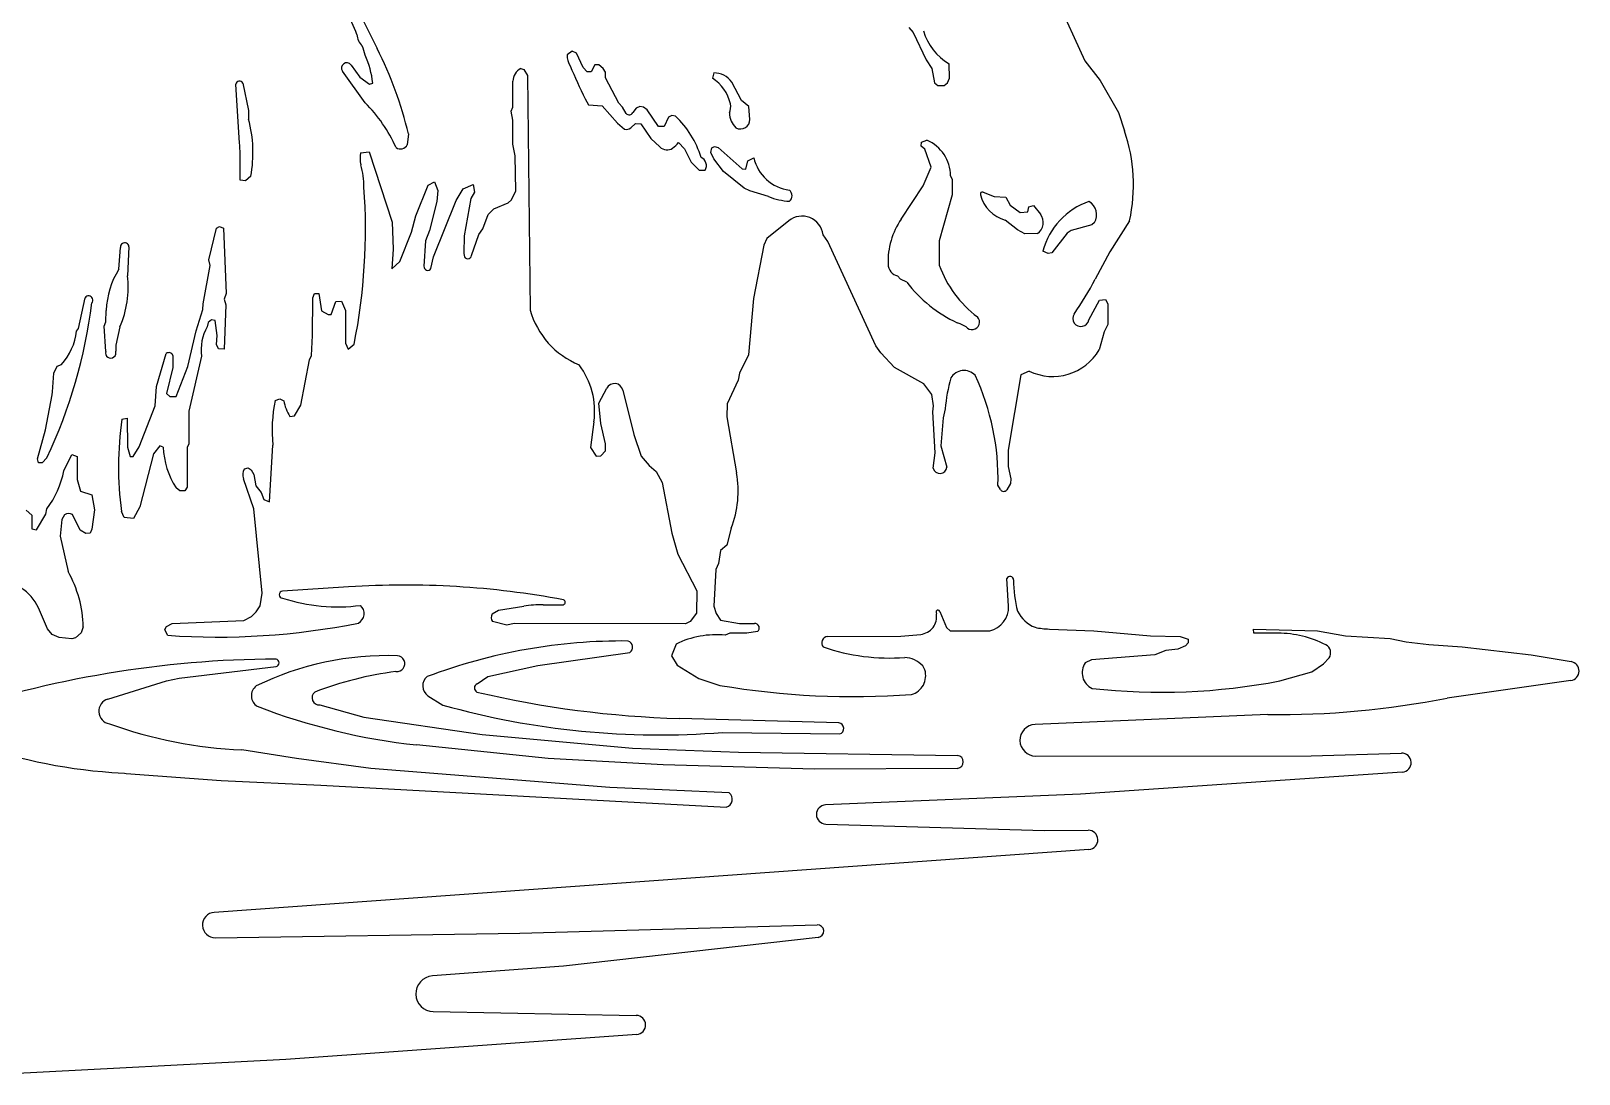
# Model space of a CAD drawing. Extents: x 0 to 23.4, y 0 to 16.
# Drawn here: x 12 to 22.06, y 0.03 to 6.8 of the extents above; entities that cross this region are included whole.
import ezdxf

# ---------------------------------------------------------------- set-up
doc = ezdxf.new("R2010")
doc.units = 0
doc.layers.add('WHITE', color=7, linetype='CONTINUOUS')

msp = doc.modelspace()

# ---------------------------------------------------------------- linework, layer by layer
at = {"layer": 'WHITE', "linetype": 'CONTINUOUS'}
for p, q in [((18.661556, 7.010887), (18.845807, 6.605885)), ((14.143921, 6.897216), (14.250684, 6.685597)), ((17.702726, 6.821865), (17.731575, 6.79013)), ((17.731575, 6.79013), (17.816083, 6.611049)), ((15.516571, 6.667016), (15.485224, 6.643045)), ((15.545569, 6.655075), (15.516571, 6.667016)), ((15.588018, 6.562458), (15.545569, 6.655075)), ((14.173256, 6.33294), (14.025497, 6.53812)), ((14.081594, 6.577822), (14.139023, 6.498748)), ((15.184128, 6.555925), (15.204415, 6.548122)), ((15.204415, 6.548122), (15.228106, 6.509201)), ((15.61556, 6.533467), (15.588018, 6.562458)), ((15.6647, 6.579868), (15.6415, 6.533467)), ((15.690263, 6.579868), (15.6647, 6.579868)), ((15.719575, 6.556417), (15.690263, 6.579868)), ((15.732852, 6.53134), (15.719575, 6.556417)), ((17.816083, 6.611049), (17.851965, 6.554883)), ((17.851965, 6.554883), (17.869105, 6.461573)), ((17.966786, 6.493127), (17.964751, 6.586517)), ((18.845807, 6.605885), (18.944848, 6.477259)), ((13.35786, 6.070666), (13.333329, 6.45375)), ((13.37822, 6.460925), (13.415705, 6.282886)), ((14.139023, 6.498748), (14.202147, 6.45395)), ((14.202147, 6.45395), (14.222516, 6.460061)), ((15.131268, 6.3036), (15.132548, 6.472563)), ((15.228106, 6.509201), (15.243505, 4.987346)), ((15.6415, 6.533467), (15.61556, 6.533467)), ((15.732852, 6.493729), (15.732852, 6.53134)), ((15.820279, 6.330282), (15.732852, 6.493729)), ((16.436613, 6.526205), (16.427624, 6.493246)), ((16.617499, 6.347593), (16.553509, 6.46702)), ((17.869105, 6.461573), (17.891559, 6.446028)), ((17.891559, 6.446028), (17.932867, 6.446028)), ((17.932867, 6.446028), (17.954124, 6.46238)), ((17.954124, 6.46238), (17.966786, 6.493127)), ((18.944848, 6.477259), (19.064261, 6.268752)), ((15.602255, 6.359238), (15.602271, 6.35928)), ((15.602271, 6.35928), (15.622354, 6.319569)), ((16.665461, 6.309623), (16.617499, 6.347593)), ((13.415705, 6.282886), (13.415706, 6.226749)), ((15.121322, 6.277738), (15.131268, 6.3036)), ((15.131268, 6.220046), (15.121322, 6.277738)), ((15.622354, 6.319569), (15.71277, 6.312614)), ((15.71277, 6.312614), (15.812488, 6.200165)), ((15.843234, 6.304331), (15.820279, 6.330282)), ((15.867286, 6.263629), (15.843234, 6.304331)), ((15.932402, 6.298593), (15.91089, 6.269911)), ((15.956164, 6.308097), (15.932402, 6.298593)), ((15.980145, 6.3041), (15.956164, 6.308097)), ((16.004191, 6.286466), (15.980145, 6.3041)), ((16.076976, 6.178463), (16.004191, 6.286466)), ((16.14193, 6.24014), (16.115497, 6.178463)), ((16.163693, 6.251021), (16.14193, 6.24014)), ((16.187814, 6.246498), (16.163693, 6.251021)), ((16.670423, 6.225268), (16.665461, 6.309623)), ((19.064261, 6.268752), (19.104232, 6.150349)), ((15.131268, 6.064072), (15.131268, 6.220046)), ((15.812488, 6.200165), (15.856903, 6.160975)), ((15.897146, 6.169771), (15.927915, 6.19883)), ((15.927915, 6.19883), (15.962258, 6.195709)), ((15.962258, 6.195709), (16.028688, 6.100543)), ((16.115497, 6.178463), (16.076976, 6.178463)), ((14.454432, 6.130571), (14.446537, 6.060181)), ((15.147736, 5.988314), (15.131268, 6.064072)), ((16.028688, 6.100543), (16.08743, 6.046543)), ((16.20781, 6.075534), (16.24686, 6.034188)), ((16.24686, 6.034188), (16.28917, 5.947728)), ((16.41743, 6.009123), (16.424292, 6.040004)), ((16.424292, 6.040004), (16.442369, 6.048037)), ((16.442369, 6.048037), (16.466068, 6.042771)), ((16.466068, 6.042771), (16.621785, 5.904356)), ((17.784304, 6.050178), (17.785966, 6.076748)), ((17.806589, 6.031322), (17.784304, 6.050178)), ((17.785966, 6.076748), (17.821163, 6.090286)), ((13.361493, 5.830417), (13.361492, 5.972926)), ((14.142184, 6.007292), (14.199435, 6.015188)), ((14.199435, 6.015188), (14.349194, 5.55846)), ((15.151454, 5.760257), (15.147736, 5.988314)), ((16.28917, 5.947728), (16.341972, 5.894926)), ((16.436788, 5.968792), (16.41743, 6.009123)), ((16.500432, 5.886725), (16.436788, 5.968792)), ((16.645754, 5.902644), (16.656871, 5.955996)), ((16.656871, 5.955996), (16.696381, 5.975751)), ((17.848297, 5.915922), (17.806589, 6.031322)), ((13.396194, 5.825791), (13.361493, 5.830417)), ((13.430502, 5.85581), (13.396194, 5.825791)), ((16.341972, 5.894926), (16.381292, 5.894926)), ((16.635183, 5.777602), (16.500432, 5.886725)), ((16.621785, 5.904356), (16.645754, 5.902644)), ((17.796118, 5.793689), (17.848297, 5.915922)), ((17.9741, 5.858473), (17.985293, 5.834221)), ((17.985293, 5.834221), (17.985293, 5.734584)), ((14.50314, 5.598598), (14.581573, 5.798863)), ((14.581573, 5.798863), (14.624317, 5.820235)), ((14.624317, 5.820235), (14.645187, 5.762845)), ((14.645187, 5.762845), (14.638755, 5.692089)), ((14.763882, 5.698273), (14.809853, 5.774891)), ((14.809853, 5.774891), (14.873634, 5.802226)), ((14.882344, 5.753455), (14.858862, 5.71236)), ((14.873634, 5.802226), (14.882344, 5.753455)), ((15.12242, 5.702187), (15.151454, 5.760257)), ((16.670203, 5.761546), (16.635183, 5.777602)), ((16.792258, 5.724034), (16.670203, 5.761546)), ((17.654451, 5.577556), (17.796118, 5.793689)), ((17.985293, 5.734584), (17.901352, 5.436792)), ((18.185701, 5.752804), (18.256767, 5.724751)), ((14.638755, 5.692089), (14.591662, 5.503354)), ((14.616202, 5.33312), (14.763882, 5.698273)), ((14.858862, 5.71236), (14.81522, 5.468813)), ((14.971515, 5.607744), (15.008125, 5.644355)), ((15.008125, 5.644355), (15.10145, 5.683838)), ((15.10145, 5.683838), (15.12242, 5.702187)), ((18.256767, 5.724751), (18.333216, 5.721022)), ((18.333216, 5.721022), (18.361773, 5.668667)), ((18.361773, 5.668667), (18.426216, 5.620795)), ((18.475009, 5.625518), (18.481639, 5.656455)), ((18.481639, 5.656455), (18.513882, 5.665412)), ((18.513882, 5.665412), (18.558364, 5.608687)), ((13.206691, 5.51891), (13.227769, 5.529449)), ((13.227769, 5.529449), (13.252486, 5.518856)), ((14.349194, 5.55846), (14.354368, 5.382764)), ((14.474635, 5.492354), (14.50314, 5.598598)), ((14.937552, 5.515355), (14.971515, 5.607744)), ((16.923098, 5.566), (16.781677, 5.450972)), ((18.409828, 5.507228), (18.329648, 5.570703)), ((18.426216, 5.620795), (18.475009, 5.625518)), ((18.891399, 5.539482), (18.75701, 5.503052)), ((18.909602, 5.555258), (18.891399, 5.539482)), ((19.136605, 5.566166), (19.007924, 5.365276)), ((13.158916, 5.313466), (13.206691, 5.51891)), ((13.252486, 5.518856), (13.271321, 5.094513)), ((14.398754, 5.302584), (14.474635, 5.492354)), ((14.56466, 5.435847), (14.554871, 5.272037)), ((14.591662, 5.503354), (14.56466, 5.435847)), ((14.81522, 5.468813), (14.813048, 5.357478)), ((14.862803, 5.342162), (14.911221, 5.478053)), ((14.911221, 5.478053), (14.937552, 5.515355)), ((16.781677, 5.450972), (16.760936, 5.409486)), ((17.17815, 5.432724), (17.146239, 5.4766)), ((17.489399, 4.754948), (17.17815, 5.432724)), ((17.901352, 5.436792), (17.901356, 5.278267)), ((18.456394, 5.481692), (18.409828, 5.507228)), ((18.539235, 5.483417), (18.456394, 5.481692)), ((18.730623, 5.4859), (18.631063, 5.359162)), ((18.75701, 5.503052), (18.730623, 5.4859)), ((12.572832, 5.251738), (12.585022, 5.393857)), ((12.638991, 5.398248), (12.629568, 5.21044)), ((14.354368, 5.382764), (14.346242, 5.2556)), ((14.600186, 5.257549), (14.616202, 5.33312)), ((14.813048, 5.357478), (14.815673, 5.342162)), ((16.760936, 5.409486), (16.693704, 5.061735)), ((18.608276, 5.354097), (18.57421, 5.370128)), ((18.631063, 5.359162), (18.608276, 5.354097)), ((19.007924, 5.365276), (18.914289, 5.188279)), ((13.120611, 5.028107), (13.166118, 5.277455)), ((13.166118, 5.277455), (13.158916, 5.313466)), ((14.346242, 5.2556), (14.398754, 5.302584)), ((17.6497, 5.187014), (17.629999, 5.208686)), ((17.690008, 5.168692), (17.6497, 5.187014)), ((12.312697, 4.867826), (12.354182, 5.067235)), ((13.119431, 4.990352), (13.120611, 5.028107)), ((13.271321, 5.094513), (13.257949, 5.057072)), ((13.257949, 5.057072), (13.268044, 5.020728)), ((13.831552, 4.821402), (13.833666, 5.067599)), ((13.833666, 5.067599), (13.84415, 5.093809)), ((13.84415, 5.093809), (13.87161, 5.093809)), ((13.87161, 5.093809), (13.88931, 4.983086)), ((13.953385, 4.959398), (13.982306, 5.042551)), ((13.982306, 5.042551), (14.01919, 5.044228)), ((14.01919, 5.044228), (14.04527, 4.983375)), ((16.693704, 5.061735), (16.661702, 4.695793)), ((18.871854, 4.923098), (18.940736, 5.051785)), ((18.940736, 5.051785), (18.980763, 5.055266)), ((18.980763, 5.055266), (18.996094, 5.028011)), ((18.996094, 5.028011), (18.996094, 4.892782)), ((12.488846, 4.911565), (12.492117, 4.98475)), ((13.076419, 4.852525), (13.119431, 4.990352)), ((13.268044, 5.020728), (13.258227, 4.732613)), ((13.88931, 4.983086), (13.932739, 4.959398)), ((13.932739, 4.959398), (13.953385, 4.959398)), ((14.04527, 4.983375), (14.04527, 4.773025)), ((12.298392, 4.849945), (12.312697, 4.867826)), ((12.477849, 4.882973), (12.488846, 4.911565)), ((12.488228, 4.718785), (12.477849, 4.882973)), ((12.580922, 4.879083), (12.554126, 4.7585)), ((13.021771, 4.621631), (13.076419, 4.852525)), ((13.15437, 4.905783), (13.147617, 4.878766)), ((13.1751, 4.923056), (13.15437, 4.905783)), ((13.199737, 4.919977), (13.1751, 4.923056)), ((13.212882, 4.822701), (13.199737, 4.919977)), ((18.035664, 4.896884), (18.017803, 4.904871)), ((18.075409, 4.879112), (18.035664, 4.896884)), ((18.971478, 4.845445), (18.93932, 4.729618)), ((18.996094, 4.892782), (18.971478, 4.845445)), ((12.554126, 4.7585), (12.553208, 4.720924)), ((13.207375, 4.763497), (13.212882, 4.822701)), ((13.221595, 4.735056), (13.207375, 4.763497)), ((13.258227, 4.732613), (13.221595, 4.735056)), ((13.82415, 4.693065), (13.831552, 4.821402)), ((14.04527, 4.773025), (14.062483, 4.73368)), ((14.062483, 4.73368), (14.101518, 4.764908)), ((17.521931, 4.708545), (17.489399, 4.754948)), ((12.172584, 4.622643), (12.202163, 4.63402)), ((12.817603, 4.49169), (12.881649, 4.705103)), ((12.924041, 4.692246), (12.924041, 4.615135)), ((13.110871, 4.68772), (13.027474, 4.329962)), ((13.754718, 4.370648), (13.811438, 4.663019)), ((13.811438, 4.663019), (13.82415, 4.693065)), ((16.661702, 4.695793), (16.604851, 4.577532)), ((17.610065, 4.613632), (17.521931, 4.708545)), ((12.14248, 4.45684), (12.152534, 4.577531)), ((12.152534, 4.577531), (12.172584, 4.622643)), ((12.924041, 4.615135), (12.883497, 4.445589)), ((12.945678, 4.426176), (13.021771, 4.621631)), ((16.59452, 4.532762), (16.522951, 4.377546)), ((16.604851, 4.577532), (16.59452, 4.532762)), ((17.799688, 4.50896), (17.610065, 4.613632)), ((18.431153, 4.566804), (18.347293, 4.078113)), ((18.484139, 4.591531), (18.431153, 4.566804)), ((12.098187, 4.210376), (12.140757, 4.436149)), ((12.140757, 4.436149), (12.14248, 4.45684)), ((12.808568, 4.364378), (12.817603, 4.49169)), ((12.883497, 4.445589), (12.905684, 4.426176)), ((12.905684, 4.426176), (12.945678, 4.426176)), ((15.690789, 4.383704), (15.741532, 4.47905)), ((15.847214, 4.466678), (15.91836, 4.179596)), ((17.852971, 4.43946), (17.799688, 4.50896)), ((17.864212, 4.366395), (17.852971, 4.43946)), ((12.704517, 4.099823), (12.808568, 4.364378)), ((13.027474, 4.329962), (13.027474, 4.118388)), ((13.589141, 4.400573), (13.619002, 4.409904)), ((13.619002, 4.409904), (13.645194, 4.397682)), ((13.713728, 4.300812), (13.754718, 4.370648)), ((15.702875, 4.24999), (15.690789, 4.383704)), ((16.522951, 4.377546), (16.521189, 4.293694)), ((17.858952, 4.32747), (17.864212, 4.366395)), ((17.875256, 4.059278), (17.858952, 4.32747)), ((17.939465, 4.345817), (17.926121, 4.288445)), ((12.593536, 4.278899), (12.628541, 4.285462)), ((12.628541, 4.285462), (12.628791, 4.097973)), ((13.684145, 4.296868), (13.713728, 4.300812)), ((15.658812, 4.261724), (15.636937, 4.095904)), ((15.732852, 4.11809), (15.702875, 4.24999)), ((16.521189, 4.293694), (16.584509, 3.929482)), ((17.926121, 4.288445), (17.910253, 4.105654)), ((12.045052, 4.021232), (12.098187, 4.210376)), ((15.91836, 4.179596), (15.964751, 4.0388)), ((12.051787, 3.995973), (12.045052, 4.021232)), ((12.107028, 4.028546), (12.076781, 3.995973)), ((12.217309, 3.944029), (12.269297, 4.048418)), ((12.269297, 4.048418), (12.303221, 4.036445)), ((12.303221, 4.036445), (12.30355, 3.886729)), ((12.628791, 4.097973), (12.647953, 4.035696)), ((12.647953, 4.035696), (12.666999, 4.035696)), ((12.666999, 4.035696), (12.704517, 4.099823)), ((12.798169, 4.054856), (12.710211, 3.710071)), ((12.838792, 4.105151), (12.798169, 4.054856)), ((12.861446, 4.0976), (12.838792, 4.105151)), ((13.017086, 4.095536), (13.01696, 3.837184)), ((13.027474, 4.118388), (13.017086, 4.095536)), ((13.551874, 3.742748), (13.573649, 4.109918)), ((15.636937, 4.095904), (15.67252, 4.038971)), ((15.67252, 4.038971), (15.70315, 4.041014)), ((15.70315, 4.041014), (15.732852, 4.074015)), ((15.732852, 4.074015), (15.732852, 4.11809)), ((15.964751, 4.0388), (16.01701, 3.977831)), ((17.862282, 3.960681), (17.875256, 4.059278)), ((17.910253, 4.105654), (17.949307, 3.967753)), ((18.347293, 4.078113), (18.347293, 3.971585)), ((12.076781, 3.995973), (12.051787, 3.995973)), ((13.390146, 3.956535), (13.412438, 3.96248)), ((13.412438, 3.96248), (13.431961, 3.950465)), ((13.431961, 3.950465), (13.451204, 3.920532)), ((13.451204, 3.920532), (13.463401, 3.845611)), ((16.01701, 3.977831), (16.062547, 3.9388)), ((16.062547, 3.9388), (16.102074, 3.868728)), ((18.347293, 3.971585), (18.365488, 3.891523)), ((12.30355, 3.886729), (12.324307, 3.811685)), ((12.969575, 3.814099), (12.945031, 3.832099)), ((13.01696, 3.837184), (13.00157, 3.814099)), ((13.44962, 3.696462), (13.383966, 3.891678)), ((13.463401, 3.845611), (13.498351, 3.801922)), ((16.102074, 3.868728), (16.164531, 3.539642)), ((18.297526, 3.823135), (18.282104, 3.850123)), ((18.363695, 3.861034), (18.339115, 3.819354)), ((18.365488, 3.891523), (18.363695, 3.861034)), ((12.324307, 3.811685), (12.39788, 3.788562)), ((12.39788, 3.788562), (12.414711, 3.689551)), ((13.00157, 3.814099), (12.969575, 3.814099)), ((13.498351, 3.801922), (13.515518, 3.757291)), ((13.515518, 3.757291), (13.551874, 3.742748)), ((11.972623, 3.688354), (12.007929, 3.656411)), ((12.007929, 3.656411), (12.007929, 3.566954)), ((12.039114, 3.560717), (12.098929, 3.661206)), ((12.098929, 3.661206), (12.106465, 3.695876)), ((12.20318, 3.628194), (12.19172, 3.519981)), ((12.220159, 3.658756), (12.20318, 3.628194)), ((12.322279, 3.558327), (12.272038, 3.659581)), ((12.414711, 3.689551), (12.399298, 3.563683)), ((12.609013, 3.641521), (12.590884, 3.680197)), ((12.668073, 3.634573), (12.609013, 3.641521)), ((12.710211, 3.710071), (12.668073, 3.634573)), ((13.504891, 3.149823), (13.44962, 3.696462)), ((12.007929, 3.566954), (12.039114, 3.560717)), ((12.19172, 3.519981), (12.243639, 3.29001)), ((12.358438, 3.537058), (12.322279, 3.558327)), ((12.388491, 3.538825), (12.358438, 3.537058)), ((12.399298, 3.563683), (12.388491, 3.538825)), ((16.164531, 3.539642), (16.203029, 3.403346)), ((16.550748, 3.571609), (16.521966, 3.461097)), ((16.48125, 3.425933), (16.468184, 3.341932)), ((16.521966, 3.461097), (16.48125, 3.425933)), ((16.203029, 3.403346), (16.32576, 3.164997)), ((16.468184, 3.341932), (16.450081, 3.302108)), ((16.450081, 3.302108), (16.436803, 3.063818)), ((18.351401, 3.064099), (18.339277, 3.244865)), ((13.490302, 3.067761), (13.504891, 3.149823)), ((14.065915, 3.189417), (13.63695, 3.161577)), ((16.32576, 3.164997), (16.325528, 3.019747)), ((12.110012, 2.917033), (12.050857, 3.053223)), ((13.435845, 2.998318), (13.465325, 3.027797)), ((13.465325, 3.027797), (13.490302, 3.067761)), ((14.997361, 3.014698), (15.03988, 3.038996)), ((15.03988, 3.038996), (15.2033, 3.063868)), ((15.328786, 3.074361), (15.461366, 3.074361)), ((16.325528, 3.019747), (16.282665, 2.966167)), ((16.436803, 3.063818), (16.451977, 3.018295)), ((16.451977, 3.018295), (16.481474, 2.97405)), ((17.904884, 3.03073), (17.948379, 2.926492)), ((12.14038, 2.880592), (12.110012, 2.917033)), ((12.342194, 2.929833), (12.32823, 2.892597)), ((12.872288, 2.91392), (12.88213, 2.933603)), ((12.88213, 2.933603), (12.919098, 2.952087)), ((12.919098, 2.952087), (13.385387, 2.971407)), ((13.385387, 2.971407), (13.435845, 2.998318)), ((15.093012, 2.942282), (15.000468, 2.964982)), ((15.140012, 2.951605), (15.093012, 2.942282)), ((16.253324, 2.950163), (15.140012, 2.951605)), ((16.282665, 2.966167), (16.253324, 2.950163)), ((16.481474, 2.97405), (16.603076, 2.951946)), ((16.603076, 2.951946), (16.701186, 2.951946)), ((17.948379, 2.926492), (17.971735, 2.904803)), ((18.615957, 2.916275), (18.905157, 2.904986)), ((19.944172, 2.889041), (19.941554, 2.915221)), ((19.941554, 2.915221), (20.355908, 2.904734)), ((12.18519, 2.862141), (12.14038, 2.880592)), ((12.268301, 2.853393), (12.18519, 2.862141)), ((12.292302, 2.859793), (12.268301, 2.853393)), ((12.32823, 2.892597), (12.292302, 2.859793)), ((12.888612, 2.875834), (12.872288, 2.91392)), ((16.191542, 2.819188), (16.163017, 2.743121)), ((16.539977, 2.888989), (16.510966, 2.876557)), ((16.651194, 2.888989), (16.539977, 2.888989)), ((16.720693, 2.900572), (16.651194, 2.888989)), ((17.174541, 2.867656), (17.651275, 2.870144)), ((17.651275, 2.870144), (17.780762, 2.88195)), ((17.971735, 2.904803), (18.228531, 2.904718)), ((18.905157, 2.904986), (19.272403, 2.87212)), ((19.272403, 2.87212), (19.465636, 2.867909)), ((19.465636, 2.867909), (19.517608, 2.850043)), ((19.517608, 2.825781), (19.500663, 2.807296)), ((19.517608, 2.850043), (19.517608, 2.825781)), ((20.100546, 2.888766), (19.944172, 2.889041)), ((20.355908, 2.904734), (20.539195, 2.872436)), ((20.539195, 2.872436), (20.829316, 2.855343)), ((20.829316, 2.855343), (20.932005, 2.833873)), ((20.932005, 2.833873), (21.080652, 2.815621)), ((21.080652, 2.815621), (21.295753, 2.801619)), ((15.293906, 2.679787), (15.891698, 2.763979)), ((16.163017, 2.743121), (16.198143, 2.682625)), ((18.889092, 2.71657), (18.849419, 2.696734)), ((19.300411, 2.748344), (18.889092, 2.71657)), ((19.37283, 2.775932), (19.300411, 2.748344)), ((19.450356, 2.785161), (19.37283, 2.775932)), ((19.500663, 2.807296), (19.450356, 2.785161)), ((20.396067, 2.68969), (20.432727, 2.730016)), ((21.295753, 2.801619), (21.743443, 2.749357)), ((21.743443, 2.749357), (22.003787, 2.704623)), ((12.964517, 2.596893), (13.594954, 2.672663)), ((14.970093, 2.607608), (15.293906, 2.679787)), ((16.198143, 2.682625), (16.339605, 2.59483)), ((17.807683, 2.650424), (17.794149, 2.677496)), ((20.11203, 2.579696), (20.320273, 2.639161)), ((20.320273, 2.639161), (20.396067, 2.68969)), ((12.502506, 2.462052), (12.884073, 2.580246)), ((12.884073, 2.580246), (12.964517, 2.596893)), ((14.900573, 2.560635), (14.970093, 2.607608)), ((16.339605, 2.59483), (16.476861, 2.550805)), ((22.001979, 2.5822), (21.199569, 2.468599)), ((13.878959, 2.423311), (14.164775, 2.344063)), ((14.579428, 2.482934), (14.677536, 2.423038)), ((14.164775, 2.344063), (14.931906, 2.232286)), ((17.248862, 2.306963), (16.214725, 2.335863)), ((20.033789, 2.360799), (18.523522, 2.297631)), ((14.931906, 2.232286), (15.90948, 2.142821)), ((16.493575, 2.245091), (17.255006, 2.23531)), ((13.72699, 2.075358), (13.373112, 2.132295)), ((15.36036, 2.075194), (14.507204, 2.163641)), ((15.90948, 2.142821), (16.596754, 2.117937)), ((16.596754, 2.117937), (18.02027, 2.095354)), ((20.316431, 2.093307), (20.901401, 2.111094)), ((14.209656, 2.010468), (13.72699, 2.075358)), ((15.760833, 1.887407), (14.209656, 2.010468)), ((16.108842, 2.034662), (15.36036, 2.075194)), ((17.089913, 2.005662), (16.108842, 2.034662)), ((18.020269, 2.011918), (17.089913, 2.005662)), ((18.527961, 2.091171), (20.316431, 2.093307)), ((12.528305, 1.985961), (12.610703, 1.979809)), ((12.610703, 1.979809), (12.622178, 1.978952)), ((12.622178, 1.978952), (13.239077, 1.932889)), ((13.239077, 1.932889), (13.884381, 1.903811)), ((20.907488, 1.987336), (18.817717, 1.845262)), ((13.884381, 1.903811), (16.517895, 1.760215)), ((16.537635, 1.85397), (15.760833, 1.887407)), ((18.817717, 1.845262), (17.162566, 1.774379)), ((17.163384, 1.650533), (18.585128, 1.608462)), ((18.585128, 1.608462), (18.868195, 1.609878)), ((18.872955, 1.486108), (13.193465, 1.077153)), ((13.200635, 0.912136), (15.178485, 0.941723)), ((15.178485, 0.941723), (17.10842, 0.996916)), ((17.114237, 0.914574), (15.460041, 0.727761)), ((15.460041, 0.727761), (14.60989, 0.664014)), ((14.615699, 0.43296), (15.93339, 0.408155)), ((15.936617, 0.284392), (13.657038, 0.122362)), ((13.657038, 0.122362), (11.83305, 0.027419))]:
    msp.add_line(p, q, dxfattribs=at)
for centre, radius, start, end in [((12.733005, 6.237985), 1.487436, 21.205051, 34.186708), ((14.23359, 6.783272), 0.114093, -176.345944, -134.366401), ((18.148156, 6.902351), 0.365224, -163.570373, -120.143665), ((13.87187, 6.582981), 0.30592, 11.074232, 22.836385), ((13.663604, 6.402784), 0.561839, 5.851248, 25.170593), ((11.951546, 5.526681), 2.574708, 13.56492, 26.75109), ((15.602978, 6.636398), 0.117941, 176.769186, 212.811396), ((14.053809, 6.557599), 0.034366, 36.04858, 214.528761), ((15.231427, 6.469022), 0.098942, 118.558281, 177.948944), ((18.628808, 7.885122), 3.389446, -157.215219, -153.244327), ((13.356944, 6.45002), 0.023908, 27.137379, 171.024688), ((16.27934, 6.26481), 0.272344, 12.986497, 57.011305), ((16.438936, 6.385761), 0.140463, 35.345589, 90.947452), ((13.482841, 5.643044), 0.976027, 24.15311, 44.978457), ((15.887199, 6.279884), 0.025705, -140.776142, -22.829221), ((15.757589, 5.792523), 0.625449, 17.283443, 46.538647), ((16.446171, 6.306977), 0.10037, -23.191394, 10.932149), ((16.670504, 6.267451), 0.132073, -179.99996, -132.622496), ((12.610753, 6.008875), 0.833917, -10.576575, 15.145173), ((15.868229, 6.205616), 0.046055, -104.236291, -51.106767), ((16.61018, 6.223056), 0.060284, -118.875611, 2.103147), ((18.070291, 5.800064), 1.091666, -12.371995, 18.715674), ((12.047966, 5.973047), 1.313526, -0.005274, 4.262052), ((14.402538, 6.081913), 0.049073, -126.393233, -26.285666), ((16.133946, 6.093429), 0.066046, -134.773031, -57.557954), ((16.066141, 6.180978), 0.176604, -54.228175, -36.660201), ((17.719805, 5.85706), 0.254299, 0.318363, 66.510716), ((14.31922, 5.976297), 0.179729, 170.069452, 194.971426), ((16.328903, 5.924203), 0.060015, -29.198148, 64.439223), ((16.963395, 6.03805), 0.274185, -166.866917, -97.395151), ((13.60621, 5.782065), 0.559266, 0.319093, 15.324036), ((10.341325, 5.512732), 3.833835, -11.248173, 4.075096), ((16.895997, 5.729439), 0.048767, -48.029591, 48.823674), ((18.181081, 5.740048), 0.013567, 70.090499, 199.90785), ((18.390779, 5.79193), 0.229518, -165.748671, -105.446862), ((16.961444, 6.155022), 0.463006, -111.432681, -94.066621), ((19.023441, 5.25317), 0.464207, 108.913715, 165.406905), ((18.820269, 5.604804), 0.102153, -29.013691, 58.941152), ((17.010135, 5.460064), 0.137105, 6.927218, 129.406382), ((18.054014, 5.301624), 0.485581, 145.371644, 181.996976), ((18.488327, 5.555286), 0.088073, -54.688366, 37.324085), ((12.611945, 5.396801), 0.027084, 3.062487, 186.241102), ((14.839238, 5.344421), 0.023673, -174.52471, -5.475785), ((13.034918, 4.966346), 0.543113, 148.299832, 178.058082), ((14.578864, 5.268971), 0.024188, 172.718022, 331.822454), ((17.647854, 5.285778), 0.079133, -179.22169, -103.040077), ((18.592229, 5.5277), 0.734522, -160.14837, -127.152322), ((11.999157, 5.133742), 0.63506, -23.640686, 6.936732), ((18.384362, 5.695868), 0.871804, -142.793057, -114.863658), ((16.820729, 6.302302), 2.371506, -34.455098, -28.01829), ((9.141462, 5.429319), 3.279748, -25.283517, -6.936434), ((12.376932, 5.0518), 0.027492, -42.48992, 145.843665), ((15.771031, 5.139716), 0.54909, -163.889203, -112.373828), ((18.114157, 4.908206), 0.048455, -143.098885, 44.655836), ((18.820461, 4.932751), 0.052291, 147.822768, 349.361934), ((11.915844, 4.891026), 0.384748, -41.911853, -6.12938), ((13.407028, 4.729814), 0.299133, 150.135854, 188.089498), ((18.637664, 4.904719), 0.348793, -116.114078, -30.133701), ((12.521051, 4.709751), 0.034043, 164.611294, 379.159397), ((12.898446, 4.684172), 0.026838, 17.507997, 128.746783), ((15.160139, 4.329126), 0.503208, -7.697604, 36.999597), ((19.084872, 4.241671), 1.150135, 164.649918, 174.804659), ((18.061388, 4.494565), 0.09995, 43.799648, 148.941716), ((16.701289, 3.893276), 1.581404, -1.563669, 25.085514), ((15.792113, 4.45356), 0.056641, 13.391233, 153.254167), ((14.494695, 4.206567), 0.926103, 167.90774, 185.990344), ((13.889085, 4.433982), 0.246578, -171.534325, -146.215712), ((14.740145, 3.970032), 2.168716, 171.812135, 187.680203), ((13.403347, 4.122292), 0.542463, -177.391093, -147.65913), ((11.611739, 4.065691), 0.61767, -36.778649, -11.359778), ((13.439595, 3.9191), 0.062021, 142.872727, 206.240841), ((15.921344, 3.811516), 0.673575, -20.865118, 10.08646), ((17.905256, 3.970847), 0.04416, -166.690344, -4.017673), ((18.319589, 3.835205), 0.02515, -151.318065, -39.069326), ((12.246873, 3.610436), 0.055213, 62.885267, 118.936273), ((11.592471, 2.918257), 0.749813, 0.884598, 29.722139), ((18.36033, 3.234424), 0.0235, 2.567259, 153.621402), ((19.115116, 3.22369), 0.731404, 179.076631, 195.223211), ((11.797729, 2.945961), 0.274916, 22.964678, 59.479095), ((13.637633, 3.139064), 0.022523, 91.738975, 268.2611), ((13.993168, 4.213016), 1.152878, -107.997888, -82.519504), ((14.434468, -2.386265), 5.587849, 79.410369, 93.781754), ((14.096056, 3.017518), 0.07055, -62.354968, 48.003829), ((15.322168, 2.397897), 0.676496, 89.43948, 100.120055), ((15.454517, 3.090388), 0.017429, -66.860669, 66.860198), ((17.915304, 3.025123), 0.034774, 166.541735, 196.742156), ((17.892681, 3.02724), 0.012691, 15.960667, 151.907812), ((18.192193, 3.059783), 0.159266, -76.811266, 1.5527), ((18.602305, 3.12834), 0.215807, -153.378422, -111.569667), ((13.21827, 7.463942), 4.599936, -94.10967, -78.583357), ((15.035422, 2.992121), 0.044253, 149.324456, 217.826366), ((16.704029, 2.923635), 0.028453, -54.149833, 95.734437), ((17.769617, 2.99549), 0.114086, -84.393849, 9.900562), ((18.626701, 3.39002), 0.473867, -102.644905, -91.299154), ((15.844773, -0.75924), 3.598085, 89.415702, 110.648864), ((15.868393, 2.798826), 0.041922, -56.22616, 71.830708), ((16.453615, 2.277941), 0.601357, 84.527424, 115.836329), ((17.178983, 2.826821), 0.041076, 96.208536, 219.987916), ((20.104079, 2.221251), 0.667524, 62.66357, 90.303285), ((13.635067, -4.152229), 6.874142, 90.33434, 108.714312), ((14.315871, 0.808141), 1.935747, 88.018027, 116.06633), ((13.588502, 2.697229), 0.025399, -75.284223, 75.284092), ((14.379096, 2.69136), 0.051504, -96.70162, 85.854837), ((17.576041, 4.030664), 1.302739, -109.204766, -85.570991), ((17.667564, 2.557921), 0.174132, 43.368805, 87.011136), ((20.383963, 2.762222), 0.058439, -33.442617, 62.865905), ((14.661872, 0.382418), 2.276183, 97.288942, 111.020321), ((17.685619, 2.613867), 0.127421, -73.814397, 16.672492), ((18.941057, 2.631994), 0.1122, 144.759731, 244.520865), ((21.993293, 2.643553), 0.061965, -81.941923, 80.249768), ((13.514251, 2.4833), 0.080343, 127.553229, 238.550027), ((14.625572, 2.546654), 0.078673, 129.109051, 234.089217), ((14.911391, 2.533665), 0.029059, 111.857031, 244.562457), ((17.342943, 7.63901), 5.161388, -99.659943, -85.797954), ((19.340505, 6.584717), 4.078657, -96.302055, -79.096138), ((12.52644, 2.382796), 0.082792, 106.803506, 259.991824), ((14.948743, 6.241174), 4.10137, -111.098969, -96.180235), ((13.875521, 2.470559), 0.047373, 129.470059, 274.161792), ((16.08315, 7.412271), 5.183454, -105.734093, -85.458574), ((16.394159, 8.843782), 6.510392, -103.277714, -91.579338), ((20.095201, 8.054121), 5.693653, -90.618003, -78.815746), ((13.496418, 5.039109), 2.909428, -109.775569, -92.42901), ((17.244725, 2.270518), 0.036678, -73.7218, 83.52434), ((18.527838, 2.194446), 0.103275, 92.395159, 270.068422), ((12.764341, 5.392969), 3.415174, -110.449494, -93.963099), ((20.903285, 2.049158), 0.061965, -86.110724, 91.742314), ((18.015069, 2.053636), 0.042041, -82.894931, 82.894062), ((16.503312, 1.812241), 0.054031, -74.341701, 50.561477), ((17.165217, 1.712471), 0.061965, 92.451999, 268.305031), ((18.868505, 1.547913), 0.061966, -85.881492, 90.286638), ((13.199399, 0.994747), 0.082619, 94.118721, 270.857048), ((17.109601, 0.955623), 0.04131, -83.556746, 91.638241), ((14.617648, 0.548609), 0.115665, 93.845872, 269.034698), ((15.932224, 0.346201), 0.061965, -85.934327, 88.921797)]:
    msp.add_arc(centre, radius, start, end, dxfattribs=at)

doc.saveas('drawing.dxf')
